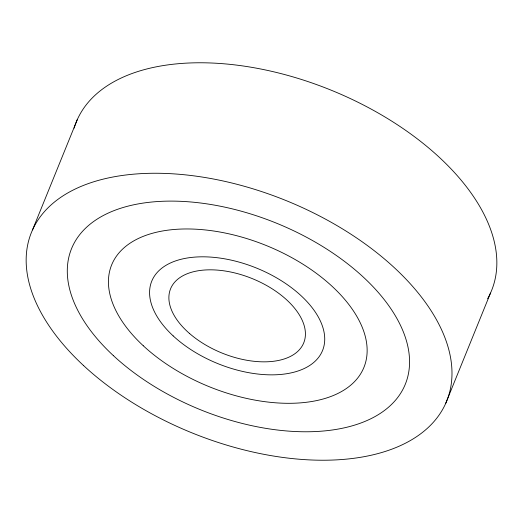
<?xml version="1.0" encoding="UTF-8"?>
<svg xmlns="http://www.w3.org/2000/svg" width="523" height="523" viewBox="0 0 523 523"><rect width="100%" height="100%" fill="white"/><g stroke="black" fill="none" stroke-linecap="round" stroke-linejoin="round"><path stroke-width="0.78" d="M32.518 229.904L77.378 119.421M445.622 403.579L490.482 293.096M74.109 128.155A224.099 125.317 22.1 0 1 333.131 90.995A224.099 125.317 22.1 0 1 487.619 298.738M189.607 333.563A71.854 40.179 22.1 0 0 303.353 343.735A71.854 40.179 22.1 0 0 218.49 270.201A71.854 40.179 22.1 0 0 189.607 333.563M173.172 335.897A92.172 51.542 22.1 0 0 320.932 353.868A92.172 51.542 22.1 0 0 217.352 257.734A92.172 51.542 22.1 0 0 173.172 335.897M143.282 345.768A136.15 76.136 22.1 0 0 361.537 372.317A136.15 76.136 22.1 0 0 208.546 230.316A136.15 76.136 22.1 0 0 143.282 345.768M113.399 355.647A180.121 100.723 22.1 0 0 402.148 390.766A180.121 100.723 22.1 0 0 199.74 202.904A180.121 100.723 22.1 0 0 113.399 355.647M83.517 365.518A224.099 125.317 22.1 0 0 442.759 409.215A224.099 125.317 22.1 0 0 190.934 175.486A224.099 125.317 22.1 0 0 83.517 365.518"/></g></svg>
